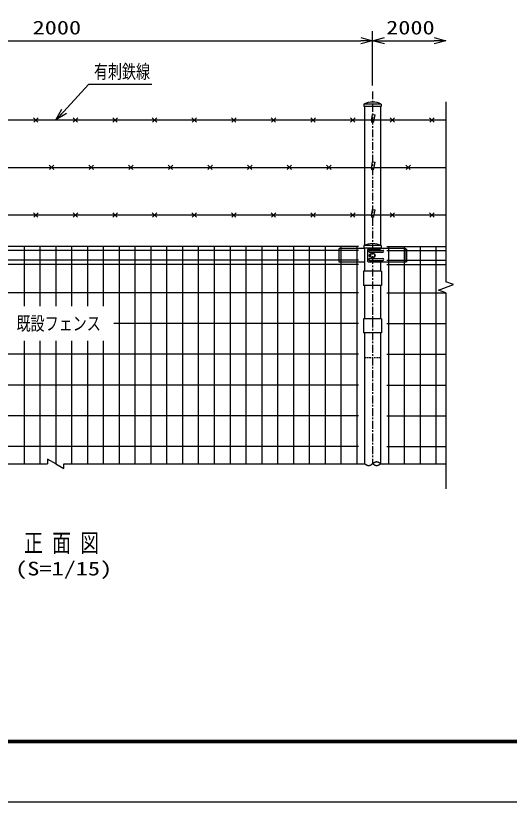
# Model space of a CAD drawing. Units: millimetres, scale not verified. Extents: x -5021 to 5021, y -4266 to 4266.
# Drawn here: x -1673 to -115, y -4266 to -1783 of the extents above; entities that cross this region are included whole.
import ezdxf
from ezdxf.enums import TextEntityAlignment as Align

# ---------------------------------------------------------------- set-up
doc = ezdxf.new("R2010")
doc.units = ezdxf.units.MM
doc.header["$LTSCALE"] = 20
doc.linetypes.add('USER1', pattern=[2, 1.25, -0.25, 0.25, -0.25])
doc.linetypes.add('USER2', pattern=[0.375, 0.25, -0.125])
for name, color, linetype, lineweight in [('0-0_net', 2, 'Continuous', 25), ('0-1_0', 7, 'Continuous', 25), ('0-3_1', 7, 'Continuous', 25), ('0-4_柱', 7, 'Continuous', 25), ('0-5_center', 2, 'USER1', 25), ('0-6_EXTCNT-L', 4, 'Continuous', 25), ('0-7_既設net', 4, 'Continuous', 25), ('0-8_band', 3, 'Continuous', 25), ('0-9_SUNPOU', 1, 'Continuous', 25)]:
    doc.layers.add(name, color=color, linetype=linetype, lineweight=lineweight)
doc.styles.add('ＭＳ ゴシック', font='')
doc.styles.get('ＭＳ ゴシック').set_extended_font_data('MS Gothic')

# ---------------------------------------------------------------- blocks, each defined once
blk = doc.blocks.new('_Open30')
at = {"layer": '0-1_0', "color": 2}
blk.add_line((0, 0), (-20, 0), dxfattribs=at)
blk.add_lwpolyline([(-20, 5.36), (0, 0), (-20, -5.36)], dxfattribs=at)

msp = doc.modelspace()

# ---------------------------------------------------------------- linework, layer by layer
at = {"layer": '0-0_net'}
for p, q in [((-1602.61, -2118.6), (-1616.61, -2104.6)), ((-1615.95, -2118.6), (-1601.95, -2104.6)), ((-1477.6, -2118.6), (-1491.6, -2104.6)), ((-1490.94, -2118.6), (-1476.94, -2104.6)), ((-1352.6, -2118.6), (-1366.6, -2104.6)), ((-1365.94, -2118.6), (-1351.94, -2104.6)), ((-1227.59, -2118.6), (-1241.59, -2104.6)), ((-1240.93, -2118.6), (-1226.93, -2104.6)), ((-1102.59, -2118.6), (-1116.59, -2104.6)), ((-1115.93, -2118.6), (-1101.93, -2104.6)), ((-977.58, -2118.6), (-991.58, -2104.6)), ((-990.93, -2118.6), (-976.93, -2104.6)), ((-852.58, -2118.6), (-866.58, -2104.6)), ((-865.92, -2118.6), (-851.92, -2104.6)), ((-727.57, -2118.6), (-741.58, -2104.6)), ((-740.92, -2118.6), (-726.92, -2104.6)), ((-602.57, -2118.6), (-616.57, -2104.6)), ((-602.57, -2118.6), (-616.57, -2104.6)), ((-615.91, -2118.6), (-601.91, -2104.6)), ((-615.91, -2118.6), (-601.91, -2104.6)), ((-477.57, -2118.6), (-491.57, -2104.6)), ((-490.91, -2118.6), (-476.91, -2104.6)), ((-352.56, -2118.6), (-366.56, -2104.6)), ((-365.9, -2118.6), (-351.9, -2104.6)), ((-2541.74, -2111.6), (-549.86, -2111.59)), ((-541.74, -2111.59), (-315.22, -2111.59)), ((-1552.6, -2268.6), (-1566.6, -2254.6)), ((-1565.95, -2268.6), (-1551.95, -2254.6)), ((-1427.6, -2268.6), (-1441.6, -2254.6)), ((-1440.94, -2268.6), (-1426.94, -2254.6)), ((-1302.59, -2268.6), (-1316.6, -2254.6)), ((-1315.94, -2268.6), (-1301.94, -2254.6)), ((-1177.59, -2268.6), (-1191.59, -2254.6)), ((-1190.93, -2268.6), (-1176.93, -2254.6)), ((-1052.59, -2268.6), (-1066.59, -2254.6)), ((-1065.93, -2268.6), (-1051.93, -2254.6)), ((-927.58, -2268.6), (-941.58, -2254.6)), ((-940.92, -2268.6), (-926.92, -2254.6)), ((-802.58, -2268.6), (-816.58, -2254.6)), ((-815.92, -2268.6), (-801.92, -2254.6)), ((-677.57, -2268.6), (-691.57, -2254.6)), ((-690.92, -2268.6), (-676.92, -2254.6)), ((-427.56, -2268.6), (-441.56, -2254.6)), ((-440.91, -2268.6), (-426.91, -2254.6)), ((-2541.74, -2261.6), (-549.86, -2261.6)), ((-541.74, -2261.6), (-315.22, -2261.6)), ((-1602.61, -2418.61), (-1616.61, -2404.61)), ((-1615.95, -2418.61), (-1601.95, -2404.61)), ((-1477.6, -2418.61), (-1491.6, -2404.61)), ((-1490.94, -2418.61), (-1476.94, -2404.61)), ((-1352.6, -2418.61), (-1366.6, -2404.61)), ((-1365.94, -2418.61), (-1351.94, -2404.61)), ((-1227.59, -2418.61), (-1241.59, -2404.61)), ((-1240.93, -2418.61), (-1226.93, -2404.61)), ((-1102.59, -2418.61), (-1116.59, -2404.61)), ((-1115.93, -2418.61), (-1101.93, -2404.61)), ((-977.58, -2418.61), (-991.58, -2404.61)), ((-990.93, -2418.61), (-976.93, -2404.61)), ((-852.58, -2418.61), (-866.58, -2404.61)), ((-865.92, -2418.61), (-851.92, -2404.61)), ((-727.57, -2418.61), (-741.58, -2404.61)), ((-740.92, -2418.61), (-726.92, -2404.61)), ((-602.57, -2418.61), (-616.57, -2404.61)), ((-602.57, -2418.61), (-616.57, -2404.61)), ((-615.91, -2418.61), (-601.91, -2404.61)), ((-615.91, -2418.61), (-601.91, -2404.61)), ((-477.57, -2418.61), (-491.57, -2404.61)), ((-490.91, -2418.61), (-476.91, -2404.61)), ((-352.56, -2418.61), (-366.56, -2404.61)), ((-365.9, -2418.61), (-351.9, -2404.61)), ((-351.9, -2404.61), (-351.7, -2404.61)), ((-2541.71, -2411.61), (-549.86, -2411.6)), ((-541.74, -2411.6), (-315.22, -2411.6))]:
    msp.add_line(p, q, dxfattribs=at)
at = {"layer": '0-1_0', "color": 3}
msp.add_lwpolyline([(-3889.01, 2034.12), (5020.99, 2034.12), (5020.99, -4265.88), (-3889.01, -4265.88)], close=True, dxfattribs=at)
at = {"layer": '0-1_0'}
for points in [[(-3589.01, 1846.62), (4720.99, 1846.62), (4720.99, -4078.38), (-3589.01, -4078.38)], [(-3587.14, 1844.75), (4719.11, 1844.75), (4719.11, -4076.5), (-3587.14, -4076.5)], [(-3585.26, 1842.87), (4717.24, 1842.87), (4717.24, -4074.63), (-3585.26, -4074.63)], [(-3583.39, 1841), (4715.36, 1841), (4715.36, -4072.75), (-3583.39, -4072.75)], [(-3581.51, 1839.12), (4713.49, 1839.12), (4713.49, -4070.88), (-3581.51, -4070.88)]]:
    msp.add_lwpolyline(points, close=True, dxfattribs=at)
msp.add_lwpolyline([(-1243.49, -2000.26), (-1443.26, -2000.26), (-1544.08, -2109.78)], dxfattribs=at)
at = {"layer": '0-3_1', "color": 4}
for p, q in [((-315.22, -2054.29), (-315.22, -2622.95)), ((-315.22, -2657.15), (-315.22, -3276.61))]:
    msp.add_line(p, q, dxfattribs=at)
at = {"layer": '0-3_1'}
for p, q in [((-550.43, -2114.85), (-546.78, -2094.17)), ((-546.78, -2094.17), (-538.9, -2095.5)), ((-542.54, -2116.18), (-538.9, -2095.5)), ((-550.43, -2264.85), (-546.78, -2244.17)), ((-546.78, -2244.17), (-538.9, -2245.5)), ((-542.54, -2266.18), (-538.9, -2245.5)), ((-542.54, -2416.19), (-538.9, -2395.51))]:
    msp.add_line(p, q, dxfattribs=at)
msp.add_lwpolyline([(-550.43, -2414.86), (-546.78, -2394.18), (-538.9, -2395.51)], dxfattribs=at)
at = {"layer": '0-3_1', "color": 4}
msp.add_lwpolyline([(-315.22, -2657.15), (-338.71, -2648.6), (-291.73, -2631.5), (-315.22, -2622.95)], dxfattribs=at)
at = {"layer": '0-3_1'}
for centre in [(-546.5, -2115.59), (-546.5, -2265.6), (-546.5, -2415.6)]:
    msp.add_arc(centre, 4, 169.25203, 351.57834, dxfattribs=at)
at = {"layer": '0-4_柱'}
for p, q in [((-519.05, -2061.61), (-573.85, -2061.61)), ((-573.85, -2061.61), (-573.85, -2069.61)), ((-519.05, -2069.61), (-573.85, -2069.61)), ((-571.85, -2069.61), (-571.85, -2507.66)), ((-521.05, -2069.61), (-521.05, -2507.67)), ((-519.05, -2061.61), (-519.05, -2069.61)), ((-648.55, -2516.44), (-653.55, -2519.44)), ((-653.55, -2519.44), (-653.55, -2526.19)), ((-653.55, -2526.19), (-653.55, -2548.19)), ((-648.46, -2516.44), (-646.45, -2516.44)), ((-646.45, -2516.44), (-596.45, -2516.44)), ((-596.45, -2516.44), (-571.95, -2516.44)), ((-519.05, -2508.61), (-573.85, -2508.61)), ((-573.85, -2508.61), (-573.85, -2516.61)), ((-546.45, -2516.61), (-573.85, -2516.61)), ((-571.85, -2516.61), (-571.85, -2589.11)), ((-562.24, -2521.44), (-562.24, -2557.44)), ((-560.24, -2519.44), (-522.13, -2519.44)), ((-555.89, -2523.44), (-514.55, -2523.44)), ((-555.89, -2529.44), (-514.55, -2529.44)), ((-546.55, -2531.44), (-553.48, -2535.44)), ((-539.63, -2535.44), (-546.55, -2531.44)), ((-519.05, -2516.61), (-546.45, -2516.61)), ((-521.05, -2516.61), (-521.05, -2519.24)), ((-519.13, -2516.44), (-444.55, -2516.44)), ((-519.05, -2508.61), (-519.05, -2516.61)), ((-444.85, -2516.44), (-444.55, -2516.44)), ((-444.55, -2516.44), (-439.55, -2519.44)), ((-444.55, -2516.44), (-444.55, -2526.19)), ((-444.55, -2526.19), (-444.55, -2548.19)), ((-439.55, -2519.44), (-439.55, -2526.19)), ((-439.55, -2526.19), (-439.55, -2548.19)), ((-653.55, -2548.19), (-653.55, -2559.44)), ((-555.89, -2549.44), (-514.55, -2549.44)), ((-555.89, -2555.44), (-514.55, -2555.44)), ((-553.54, -2534.94), (-552.62, -2534.94)), ((-553.54, -2543.94), (-552.62, -2543.94)), ((-546.55, -2547.44), (-539.63, -2543.44)), ((-539.63, -2543.44), (-539.63, -2535.44)), ((-444.55, -2548.19), (-444.55, -2559.44)), ((-439.55, -2548.19), (-439.55, -2559.44)), ((-653.55, -2559.44), (-646.45, -2559.44)), ((-646.45, -2559.44), (-596.45, -2559.44)), ((-596.45, -2559.44), (-571.95, -2559.44)), ((-560.24, -2559.44), (-496.45, -2559.44)), ((-521.05, -2559.44), (-521.05, -2589.11)), ((-496.45, -2559.44), (-444.55, -2559.44)), ((-444.85, -2559.44), (-439.55, -2559.44)), ((-571.85, -2634.11), (-571.85, -2739.11)), ((-521.05, -2634.11), (-521.05, -2739.11)), ((-571.85, -2784.11), (-571.85, -3197.48)), ((-521.05, -2784.11), (-521.05, -3197.48))]:
    msp.add_line(p, q, dxfattribs=at)
at = {"layer": '0-4_柱', "linetype": 'USER2'}
msp.add_line((-571.85, -2861.61), (-521.05, -2861.61), dxfattribs=at)
at = {"layer": '0-4_柱'}
msp.add_lwpolyline([(-553.48, -2535.44), (-553.48, -2543.44), (-546.55, -2547.44)], dxfattribs=at)
msp.add_circle((-546.55, -2539.44), 6.93, dxfattribs=at)
for centre, radius, start, end in [((-546.45, -2117.06), 61.85, 63.70572, 116.29439), ((-546.45, -2564.05), 61.84, 63.70169, 116.29858), ((-560.24, -2521.44), 2, 90, 180), ((-555.89, -2526.44), 3, 90, 270), ((-522.13, -2516.44), 3, 270, 0), ((-514.55, -2526.44), 3, 270, 90), ((-560.24, -2557.44), 2, 180, 270), ((-555.89, -2552.44), 3, 90, 270), ((-553.54, -2539.44), 4.5, 90, 270), ((-541.78, -2539.44), 4.5, 298.58471, 60.00244), ((-514.55, -2552.44), 3, 270, 90)]:
    msp.add_arc(centre, radius, start, end, dxfattribs=at)
at = {"layer": '0-5_center'}
msp.add_line((-546.45, -2021.47), (-546.45, -3197.48), dxfattribs=at)
at = {"layer": '0-6_EXTCNT-L', "color": 1}
for p, q in [((-546.45, -1995.21), (-546.45, -1831.42)), ((-546.45, -2002.71), (-546.45, -1846.42))]:
    msp.add_line(p, q, dxfattribs=at)
at = {"layer": '0-6_EXTCNT-L', "color": 2}
msp.add_line((-2508.95, -1861.42), (-583.95, -1861.42), dxfattribs=at)
at = {"layer": '0-6_EXTCNT-L'}
for p, q in [((-2521.05, -3197.48), (-1572.24, -3197.48)), ((-1546.45, -3197.48), (-1520.66, -3212.37)), ((-1520.66, -3197.48), (-571.85, -3197.48)), ((-1520.66, -3212.37), (-1520.66, -3197.48)), ((-521.05, -3197.48), (-315.22, -3197.48))]:
    msp.add_line(p, q, dxfattribs=at)
for points in [[(-1546.45, -3197.48), (-1572.24, -3182.59), (-1572.24, -3197.48)], [(-566.26, -3201.14), (-566.77, -3200.85), (-567.28, -3200.54), (-567.79, -3200.23), (-568.3, -3199.91), (-568.8, -3199.58), (-569.31, -3199.24), (-569.82, -3198.89), (-570.33, -3198.54), (-570.84, -3198.19), (-571.34, -3197.84), (-571.85, -3197.48)], [(-546.45, -3197.48), (-546.96, -3197.84), (-547.47, -3198.19), (-547.97, -3198.54), (-548.48, -3198.89), (-548.99, -3199.24), (-549.5, -3199.58), (-550.01, -3199.91), (-550.52, -3200.23), (-551.02, -3200.54), (-551.53, -3200.85), (-552.04, -3201.14), (-552.55, -3201.42), (-553.06, -3201.69), (-553.56, -3201.94), (-554.07, -3202.18), (-554.58, -3202.4), (-555.09, -3202.6), (-555.6, -3202.78), (-556.1, -3202.94), (-556.61, -3203.08), (-557.12, -3203.19), (-557.63, -3203.29), (-558.14, -3203.35), (-558.64, -3203.4), (-559.15, -3203.41), (-559.66, -3203.4), (-560.17, -3203.35), (-560.68, -3203.29), (-561.18, -3203.19), (-561.69, -3203.08), (-562.2, -3202.94), (-562.71, -3202.78), (-563.22, -3202.6), (-563.72, -3202.4), (-564.23, -3202.18), (-564.74, -3201.94), (-565.25, -3201.69), (-565.76, -3201.42), (-566.26, -3201.14)], [(-540.86, -3193.82), (-541.37, -3194.11), (-541.88, -3194.42), (-542.39, -3194.73), (-542.89, -3195.06), (-543.4, -3195.39), (-543.91, -3195.73), (-544.42, -3196.07), (-544.93, -3196.42), (-545.43, -3196.77), (-545.94, -3197.13), (-546.45, -3197.48)], [(-540.86, -3201.14), (-541.37, -3200.85), (-541.88, -3200.54), (-542.39, -3200.23), (-542.89, -3199.91), (-543.4, -3199.58), (-543.91, -3199.24), (-544.42, -3198.89), (-544.93, -3198.54), (-545.43, -3198.19), (-545.94, -3197.84), (-546.45, -3197.48)], [(-521.05, -3197.48), (-521.56, -3197.13), (-522.07, -3196.77), (-522.57, -3196.42), (-523.08, -3196.07), (-523.59, -3195.73), (-524.1, -3195.39), (-524.61, -3195.06), (-525.11, -3194.73), (-525.62, -3194.42), (-526.13, -3194.11), (-526.64, -3193.82), (-527.15, -3193.54), (-527.65, -3193.27), (-528.16, -3193.02), (-528.67, -3192.79), (-529.18, -3192.57), (-529.69, -3192.37), (-530.19, -3192.19), (-530.7, -3192.02), (-531.21, -3191.89), (-531.72, -3191.77), (-532.23, -3191.68), (-532.73, -3191.61), (-533.24, -3191.57), (-533.75, -3191.55), (-534.26, -3191.57), (-534.77, -3191.61), (-535.27, -3191.68), (-535.78, -3191.77), (-536.29, -3191.89), (-536.8, -3192.02), (-537.31, -3192.19), (-537.81, -3192.37), (-538.32, -3192.57), (-538.83, -3192.79), (-539.34, -3193.02), (-539.85, -3193.27), (-540.35, -3193.54), (-540.86, -3193.82)], [(-521.05, -3197.48), (-521.56, -3197.84), (-522.07, -3198.19), (-522.57, -3198.54), (-523.08, -3198.89), (-523.59, -3199.24), (-524.1, -3199.58), (-524.61, -3199.91), (-525.11, -3200.23), (-525.62, -3200.54), (-526.13, -3200.85), (-526.64, -3201.14), (-527.15, -3201.42), (-527.65, -3201.69), (-528.16, -3201.94), (-528.67, -3202.18), (-529.18, -3202.4), (-529.69, -3202.6), (-530.19, -3202.78), (-530.7, -3202.94), (-531.21, -3203.08), (-531.72, -3203.19), (-532.23, -3203.29), (-532.73, -3203.35), (-533.24, -3203.4), (-533.75, -3203.41), (-534.26, -3203.4), (-534.77, -3203.35), (-535.27, -3203.29), (-535.78, -3203.19), (-536.29, -3203.08), (-536.8, -3202.94), (-537.31, -3202.78), (-537.81, -3202.6), (-538.32, -3202.4), (-538.83, -3202.18), (-539.34, -3201.94), (-539.85, -3201.69), (-540.35, -3201.42), (-540.86, -3201.14)]]:
    msp.add_lwpolyline(points, dxfattribs=at)
at = {"layer": '0-7_既設net'}
for p, q in [((-591.45, -2511.61), (-2501.45, -2511.61)), ((-591.45, -2524.36), (-2501.45, -2524.36)), ((-1646.45, -2511.61), (-1646.45, -2699.47)), ((-1596.45, -2511.61), (-1596.45, -2699.47)), ((-1546.45, -2511.61), (-1546.45, -2699.47)), ((-1496.45, -2511.61), (-1496.45, -2699.47)), ((-1446.45, -2511.61), (-1446.45, -2699.47)), ((-1396.45, -2511.61), (-1396.45, -2699.47)), ((-1346.45, -2511.61), (-1346.45, -3197.48)), ((-1296.45, -2511.61), (-1296.45, -3197.48)), ((-1246.45, -2511.61), (-1246.45, -3197.48)), ((-1196.45, -2511.61), (-1196.45, -3197.48)), ((-1146.45, -2511.61), (-1146.45, -3197.48)), ((-1096.45, -2511.61), (-1096.45, -3197.48)), ((-1046.45, -2511.61), (-1046.45, -3197.48)), ((-996.45, -2511.61), (-996.45, -3197.48)), ((-946.45, -2511.61), (-946.45, -3197.48)), ((-896.45, -2511.61), (-896.45, -3197.48)), ((-846.45, -2511.61), (-846.45, -3197.48)), ((-796.45, -2511.61), (-796.45, -3197.48)), ((-746.45, -2511.61), (-746.45, -3197.48)), ((-696.45, -2511.61), (-696.45, -3197.48)), ((-646.45, -2511.61), (-646.45, -3197.48)), ((-596.45, -2511.61), (-596.45, -3197.48)), ((-501.45, -2511.61), (-315.22, -2511.61)), ((-501.45, -2524.36), (-315.22, -2524.36)), ((-496.45, -2511.61), (-496.45, -3197.48)), ((-446.45, -2511.61), (-446.45, -3197.48)), ((-396.45, -2511.61), (-396.45, -3197.48)), ((-346.45, -2511.61), (-346.45, -3197.48)), ((-591.45, -2554.61), (-2501.45, -2554.61)), ((-501.45, -2554.61), (-315.22, -2554.61)), ((-591.45, -2567.61), (-2501.45, -2567.61)), ((-501.45, -2567.61), (-315.22, -2567.61)), ((-591.45, -2657.61), (-2501.45, -2657.61)), ((-501.45, -2657.61), (-315.22, -2657.61)), ((-591.45, -2754.61), (-1362.6, -2754.61)), ((-501.45, -2754.61), (-315.22, -2754.61)), ((-1646.45, -2809.55), (-1646.45, -3197.48)), ((-1596.45, -2809.55), (-1596.45, -3197.48)), ((-1546.45, -2809.55), (-1546.45, -3197.48)), ((-1496.45, -2809.55), (-1496.45, -3197.48)), ((-1446.45, -2809.55), (-1446.45, -3197.48)), ((-1396.45, -2809.55), (-1396.45, -3197.48)), ((-591.45, -2851.61), (-2501.45, -2851.61)), ((-501.45, -2851.61), (-315.22, -2851.61)), ((-591.45, -2948.67), (-2501.45, -2948.67)), ((-501.45, -2948.61), (-315.22, -2948.61)), ((-591.45, -3045.67), (-2501.45, -3045.67)), ((-501.45, -3045.61), (-315.22, -3045.61)), ((-591.45, -3142.67), (-2501.45, -3142.67)), ((-501.45, -3142.61), (-315.22, -3142.61))]:
    msp.add_line(p, q, dxfattribs=at)
at = {"layer": '0-8_band'}
for p, q in [((-518.05, -2589.11), (-574.85, -2589.11)), ((-574.85, -2589.11), (-574.85, -2634.11)), ((-518.05, -2589.11), (-518.05, -2634.11)), ((-518.05, -2634.11), (-574.85, -2634.11)), ((-518.05, -2739.11), (-574.85, -2739.11)), ((-574.85, -2739.11), (-574.85, -2784.11)), ((-518.05, -2739.11), (-518.05, -2784.11)), ((-518.05, -2784.11), (-574.85, -2784.11))]:
    msp.add_line(p, q, dxfattribs=at)
at = {"layer": '0-9_SUNPOU'}
msp.add_line((-546.45, -1998.97), (-546.45, -1846.42), dxfattribs=at)
at = {"layer": '0-9_SUNPOU', "color": 2}
msp.add_line((-508.95, -1861.42), (-352.72, -1861.42), dxfattribs=at)

# ---------------------------------------------------------------- block references
at = {"layer": '0-1_0', "xscale": 1.875, "yscale": 1.875, "rotation": 226.66479}
msp.add_blockref('_Open30', (-1545.8, -2111.59), dxfattribs=at)
at = {"layer": '0-6_EXTCNT-L', "xscale": 1.875, "yscale": 1.875}
msp.add_blockref('_Open30', (-546.45, -1861.42), dxfattribs=at)
at = {"layer": '0-9_SUNPOU', "xscale": 1.875, "yscale": 1.875, "rotation": 180}
msp.add_blockref('_Open30', (-546.45, -1861.42), dxfattribs=at)
at = {"layer": '0-9_SUNPOU', "xscale": 1.875, "yscale": 1.875}
msp.add_blockref('_Open30', (-315.22, -1861.42), dxfattribs=at)

# ---------------------------------------------------------------- texts
at = {"layer": '0-1_0', "color": 3, "style": 'ＭＳ ゴシック'}
for s, height, width, p in [('有刺鉄線', 43.26, 0.75, (-1425.76, -1993.59)), ('既設フェンス', 43.26, 0.75, (-1669.85, -2788.91)), ('正 面 図', 57.77, 0.75, (-1646.18, -3493.41)), ('(S=1/15)', 43.26, 1.3, (-1674.35, -3562.77))]:
    msp.add_text(s, height=height, dxfattribs=dict(at, width=width)).set_placement(p, align=Align.BOTTOM_LEFT)
at = {"layer": '0-6_EXTCNT-L', "color": 3, "style": 'ＭＳ ゴシック', "width": 1.3}
msp.add_text('2000', height=43.26, dxfattribs=at).set_placement((-1619.31, -1854.75), align=Align.BOTTOM_LEFT)
at = {"layer": '0-9_SUNPOU', "color": 3, "style": 'ＭＳ ゴシック', "width": 1.3}
msp.add_text('2000', height=43.26, dxfattribs=at).set_placement((-503.69, -1854.75), align=Align.BOTTOM_LEFT)

doc.saveas('drawing.dxf')
